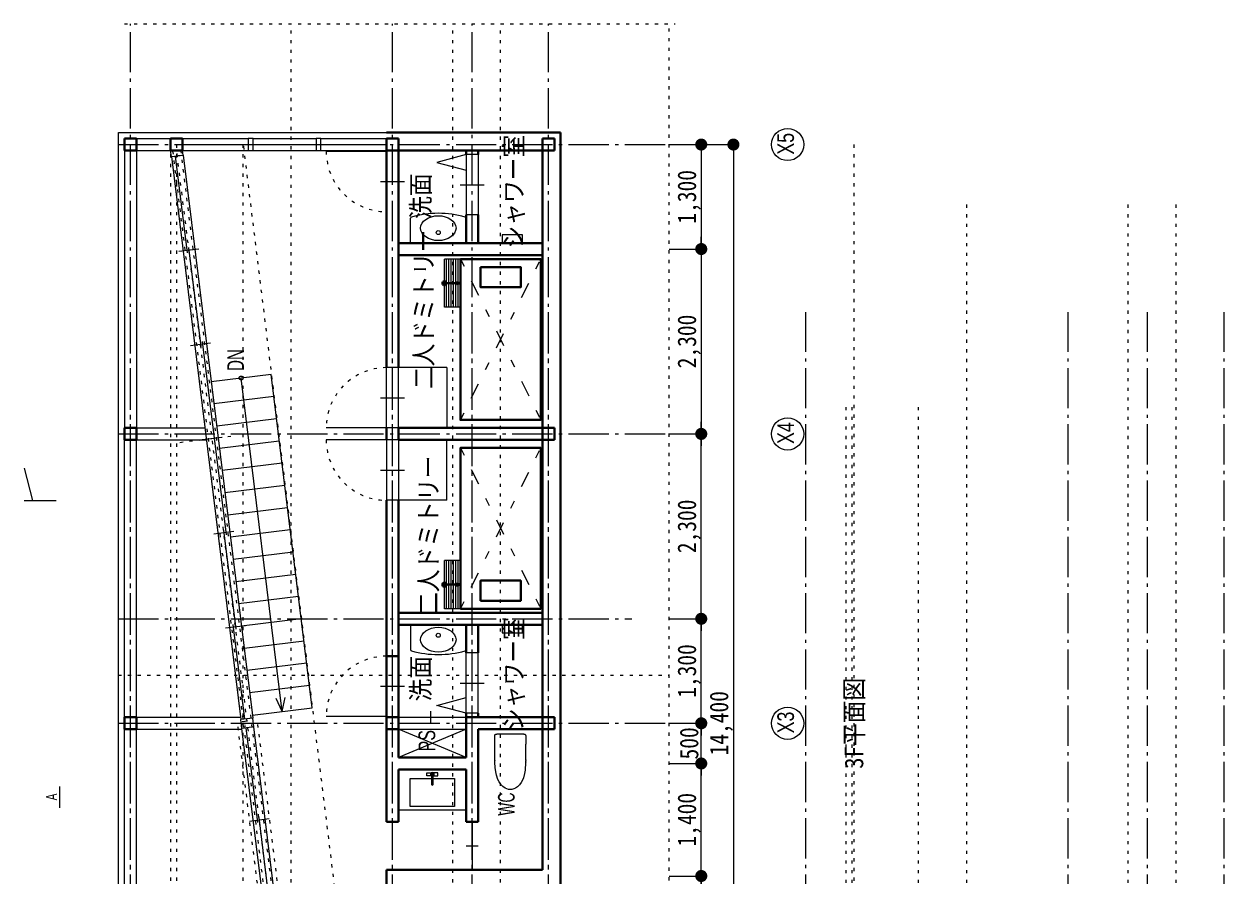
# Model space of a CAD drawing. Header units: millimetres. Extents: x -1049904 to -1048779, y -742436 to -740458.
# Drawn here: x -1049259.1 to -1049109.9, y -740563.7 to -740457.7 of the extents above; entities that cross this region are included whole.
import ezdxf
from ezdxf.enums import TextEntityAlignment as Align

# ---------------------------------------------------------------- set-up
doc = ezdxf.new("R2010")
doc.units = ezdxf.units.MM
for name, pattern in [('CENTER', [12, 5, -0.8, 0.4, -0.8, 5]), ('DOT', [1.6, 0.4, -0.8, 0.4]), ('HIDDEN', [8, 1, -2, 2, -2, 1])]:
    doc.linetypes.add(name, pattern=pattern)
for name, color, linetype, lineweight in [('013', 7, 'Continuous', 0), ('みえがかり線', 3, 'Continuous', 15), ('割付線', 4, 'Continuous', 9), ('固定家具', 3, 'Continuous', 15), ('壁', 7, 'Continuous', 30), ('寸法線', 3, 'Continuous', 0), ('文字', 7, 'Continuous', 0), ('柱', 7, 'Continuous', 30), ('芯', 4, 'CENTER', 0), ('見上げ線', 3, 'HIDDEN', 15), ('開口部', 3, 'Continuous', 15)]:
    doc.layers.add(name, color=color, linetype=linetype, lineweight=lineweight)
doc.layers.add('補助線', color=5, linetype='DOT', lineweight=0, plot=False)
doc.styles.add('DRACAD', font='txt', dxfattribs={"width": 0.85, "bigfont": 'extfont'})
doc.styles.add('ＭＳ ゴシック', font='MS Gothic.ttf', dxfattribs={"width": 0.85})
doc.styles.add('ＭＳ Ｐゴシック', font='MS PGothic.ttf', dxfattribs={"width": 0.85})
doc.dimstyles.new('DIMSTYLE002', dxfattribs={"dimtxt": 300, "dimasz": 1.5, "dimexe": 0.18, "dimexo": 0.0625, "dimgap": 0, "dimtad": 1, "dimdsep": 46, "dimtxsty": 'DRACAD', "dimblk": 'DOT', "dimcen": 0.09, "dimazin": 2, "dimtfac": 1, "dimtdec": 4, "dimtix": 1, "dimtmove": 0, "dimatfit": 3, "dimldrblk": 'DOT', "dimfxl": 1, "dimtolj": 1, "dimtzin": 0, "dimarcsym": 0})

# ---------------------------------------------------------------- blocks, each defined once
blk = doc.blocks.new('_DOT')
at = {"color": 0, "linetype": 'ByBlock', "lineweight": -2}
blk.add_line((-0.5, 0), (-1, 0), dxfattribs=at)
at = {"color": 0, "linetype": 'ByBlock', "lineweight": -2, "const_width": 0.5}
blk.add_lwpolyline([(-0.25, 0, 1), (0.25, 0, 1)], format="xyb", close=True, dxfattribs=at)
blk = doc.blocks.new('*D5')
at = {"layer": '寸法線', "color": 0, "linetype": 'ByBlock'}
for p, q in [((-1049178.9, -740472.71), (-1049170.9, -740472.71)), ((-1049170.9, -740472.71), (-1049170.9, -740616.71)), ((-1049178.9, -740616.71), (-1049170.9, -740616.71))]:
    blk.add_line(p, q, dxfattribs=at)
at = {"layer": '寸法線', "color": 0, "linetype": 'ByBlock', "xscale": 1.5, "yscale": 1.5, "zscale": 1.5}
for p, rotation in [((-1049170.9, -740472.71), 90), ((-1049170.9, -740616.71), 270)]:
    blk.add_blockref('_DOT', p, dxfattribs=dict(at, rotation=rotation))
at = {"layer": '寸法線', "color": 0, "linetype": 'ByBlock', "insert": (-1049172.4, -740544.71), "char_height": 2.3077, "attachment_point": 5, "rotation": 90, "style": 'ＭＳ ゴシック'}
blk.add_mtext('{\\A1;14,400}', dxfattribs=at)
blk = doc.blocks.new('*D9')
at = {"layer": '寸法線', "color": 0, "linetype": 'ByBlock'}
for p, q in [((-1049178.9, -740563.71), (-1049174.9, -740563.71)), ((-1049174.9, -740580.71), (-1049174.9, -740563.71)), ((-1049178.9, -740580.71), (-1049174.9, -740580.71))]:
    blk.add_line(p, q, dxfattribs=at)
at = {"layer": '寸法線', "color": 0, "linetype": 'ByBlock', "xscale": 1.5, "yscale": 1.5, "zscale": 1.5}
for p, rotation in [((-1049174.9, -740563.71), 90), ((-1049174.9, -740580.71), 270)]:
    blk.add_blockref('_DOT', p, dxfattribs=dict(at, rotation=rotation))
at = {"layer": '寸法線', "color": 0, "linetype": 'ByBlock', "insert": (-1049176.4, -740572.21), "char_height": 2.3077, "attachment_point": 5, "rotation": 90, "style": 'ＭＳ ゴシック'}
blk.add_mtext('{\\A1;1,700}', dxfattribs=at)
blk = doc.blocks.new('*D10')
at = {"layer": '寸法線', "color": 0, "linetype": 'ByBlock'}
for p, q in [((-1049178.9, -740549.71), (-1049174.9, -740549.71)), ((-1049174.9, -740563.71), (-1049174.9, -740549.71)), ((-1049178.9, -740563.71), (-1049174.9, -740563.71))]:
    blk.add_line(p, q, dxfattribs=at)
at = {"layer": '寸法線', "color": 0, "linetype": 'ByBlock', "xscale": 1.5, "yscale": 1.5, "zscale": 1.5}
for p, rotation in [((-1049174.9, -740549.71), 90), ((-1049174.9, -740563.71), 270)]:
    blk.add_blockref('_DOT', p, dxfattribs=dict(at, rotation=rotation))
at = {"layer": '寸法線', "color": 0, "linetype": 'ByBlock', "insert": (-1049176.4, -740556.71), "char_height": 2.3077, "attachment_point": 5, "rotation": 90, "style": 'ＭＳ ゴシック'}
blk.add_mtext('{\\A1;1,400}', dxfattribs=at)
blk = doc.blocks.new('*D11')
at = {"layer": '寸法線', "color": 0, "linetype": 'ByBlock'}
for p, q in [((-1049178.9, -740544.71), (-1049174.9, -740544.71)), ((-1049174.9, -740549.71), (-1049174.9, -740544.71)), ((-1049178.9, -740549.71), (-1049174.9, -740549.71))]:
    blk.add_line(p, q, dxfattribs=at)
at = {"layer": '寸法線', "color": 0, "linetype": 'ByBlock', "xscale": 1.5, "yscale": 1.5, "zscale": 1.5}
for p, rotation in [((-1049174.9, -740544.71), 90), ((-1049174.9, -740549.71), 270)]:
    blk.add_blockref('_DOT', p, dxfattribs=dict(at, rotation=rotation))
at = {"layer": '寸法線', "color": 0, "linetype": 'ByBlock', "insert": (-1049176.4, -740547.21), "char_height": 2.308, "attachment_point": 5, "rotation": 90, "style": 'ＭＳ ゴシック'}
blk.add_mtext('{\\A1;500}', dxfattribs=at)
blk = doc.blocks.new('*D12')
at = {"layer": '寸法線', "color": 0, "linetype": 'ByBlock'}
for p, q in [((-1049178.9, -740531.71), (-1049174.9, -740531.71)), ((-1049174.9, -740544.71), (-1049174.9, -740531.71)), ((-1049178.9, -740544.71), (-1049174.9, -740544.71))]:
    blk.add_line(p, q, dxfattribs=at)
at = {"layer": '寸法線', "color": 0, "linetype": 'ByBlock', "xscale": 1.5, "yscale": 1.5, "zscale": 1.5}
for p, rotation in [((-1049174.9, -740531.71), 90), ((-1049174.9, -740544.71), 270)]:
    blk.add_blockref('_DOT', p, dxfattribs=dict(at, rotation=rotation))
at = {"layer": '寸法線', "color": 0, "linetype": 'ByBlock', "insert": (-1049176.4, -740538.21), "char_height": 2.3077, "attachment_point": 5, "rotation": 90, "style": 'ＭＳ ゴシック'}
blk.add_mtext('{\\A1;1,300}', dxfattribs=at)
blk = doc.blocks.new('*D13')
at = {"layer": '寸法線', "color": 0, "linetype": 'ByBlock'}
for p, q in [((-1049178.9, -740508.71), (-1049174.9, -740508.71)), ((-1049174.9, -740531.71), (-1049174.9, -740508.71)), ((-1049178.9, -740531.71), (-1049174.9, -740531.71))]:
    blk.add_line(p, q, dxfattribs=at)
at = {"layer": '寸法線', "color": 0, "linetype": 'ByBlock', "xscale": 1.5, "yscale": 1.5, "zscale": 1.5}
for p, rotation in [((-1049174.9, -740508.71), 90), ((-1049174.9, -740531.71), 270)]:
    blk.add_blockref('_DOT', p, dxfattribs=dict(at, rotation=rotation))
at = {"layer": '寸法線', "color": 0, "linetype": 'ByBlock', "insert": (-1049176.4, -740520.21), "char_height": 2.3077, "attachment_point": 5, "rotation": 90, "style": 'ＭＳ ゴシック'}
blk.add_mtext('{\\A1;2,300}', dxfattribs=at)
blk = doc.blocks.new('*D14')
at = {"layer": '寸法線', "color": 0, "linetype": 'ByBlock'}
for p, q in [((-1049178.9, -740472.71), (-1049174.9, -740472.71)), ((-1049174.9, -740472.71), (-1049174.9, -740485.71)), ((-1049178.9, -740485.71), (-1049174.9, -740485.71))]:
    blk.add_line(p, q, dxfattribs=at)
at = {"layer": '寸法線', "color": 0, "linetype": 'ByBlock', "xscale": 1.5, "yscale": 1.5, "zscale": 1.5}
for p, rotation in [((-1049174.9, -740472.71), 90), ((-1049174.9, -740485.71), 270)]:
    blk.add_blockref('_DOT', p, dxfattribs=dict(at, rotation=rotation))
at = {"layer": '寸法線', "color": 0, "linetype": 'ByBlock', "insert": (-1049176.4, -740479.21), "char_height": 2.3077, "attachment_point": 5, "rotation": 90, "style": 'ＭＳ ゴシック'}
blk.add_mtext('{\\A1;1,300}', dxfattribs=at)
blk = doc.blocks.new('*D15')
at = {"layer": '寸法線', "color": 0, "linetype": 'ByBlock'}
for p, q in [((-1049178.9, -740485.71), (-1049174.9, -740485.71)), ((-1049174.9, -740485.71), (-1049174.9, -740508.71)), ((-1049178.9, -740508.71), (-1049174.9, -740508.71))]:
    blk.add_line(p, q, dxfattribs=at)
at = {"layer": '寸法線', "color": 0, "linetype": 'ByBlock', "xscale": 1.5, "yscale": 1.5, "zscale": 1.5}
for p, rotation in [((-1049174.9, -740485.71), 89.99999999883998), ((-1049174.9, -740508.71), 269.99999999884)]:
    blk.add_blockref('_DOT', p, dxfattribs=dict(at, rotation=rotation))
at = {"layer": '寸法線', "color": 0, "linetype": 'ByBlock', "insert": (-1049176.4, -740497.21), "char_height": 2.3077, "attachment_point": 5, "rotation": 90, "style": 'ＭＳ ゴシック'}
blk.add_mtext('{\\A1;2,300}', dxfattribs=at)

msp = doc.modelspace()

# ---------------------------------------------------------------- linework, layer by layer
at = {"layer": '013'}
for p, q in [((-1049239.403013, -740471.960656), (-1049231.253013, -740471.960656)), ((-1049230.653013, -740471.960656), (-1049222.803013, -740471.960656)), ((-1049222.203013, -740471.960656), (-1049214.053013, -740471.960656)), ((-1049239.403013, -740473.460656), (-1049231.253013, -740473.460656)), ((-1049230.653013, -740473.460656), (-1049222.803013, -740473.460656)), ((-1049222.203013, -740473.460656), (-1049214.053013, -740473.460656)), ((-1049240.810741, -740474.207739), (-1049232.159218, -740544.255583)), ((-1049239.333279, -740474.025259), (-1049230.681756, -740544.073103)), ((-1049223.37286, -740615.395131), (-1049232.024383, -740545.347288)), ((-1049221.895398, -740615.212652), (-1049230.546921, -740545.164808))]:
    msp.add_line(p, q, dxfattribs=at)
at = {"layer": 'みえがかり線'}
for p, q in [((-1049247.403013, -740471.210656), (-1049214.053013, -740471.210656)), ((-1049247.403013, -740618.210656), (-1049247.403013, -740471.210656)), ((-1049245.153013, -740471.960656), (-1049240.903013, -740471.960656)), ((-1049246.653013, -740473.460656), (-1049246.653013, -740507.960656)), ((-1049245.153013, -740473.460656), (-1049240.903013, -740473.460656)), ((-1049245.153013, -740473.460656), (-1049245.153013, -740507.960656)), ((-1049206.853013, -740492.960656), (-1049206.853013, -740486.960656)), ((-1049204.853013, -740486.960656), (-1049206.853013, -740486.960656)), ((-1049206.567299, -740492.960656), (-1049206.567299, -740486.960656)), ((-1049206.281584, -740492.960656), (-1049206.281584, -740486.960656)), ((-1049205.99587, -740492.960656), (-1049205.99587, -740486.960656)), ((-1049205.710156, -740492.960656), (-1049205.710156, -740486.960656)), ((-1049205.424441, -740492.960656), (-1049205.424441, -740486.960656)), ((-1049205.138727, -740492.960656), (-1049205.138727, -740486.960656)), ((-1049204.853013, -740492.960656), (-1049206.853013, -740492.960656)), ((-1049206.553013, -740500.460656), (-1049212.553013, -740500.460656)), ((-1049206.553013, -740500.460656), (-1049206.553013, -740507.960656)), ((-1049228.407299, -740501.302615), (-1049235.850741, -740502.221946)), ((-1049223.28532, -740542.773188), (-1049228.407299, -740501.302615)), ((-1049228.065835, -740504.067308), (-1049235.509277, -740504.986639)), ((-1049245.153013, -740507.960656), (-1049236.64196, -740507.960656)), ((-1049227.724371, -740506.832001), (-1049235.167814, -740507.751331)), ((-1049246.653013, -740543.960656), (-1049246.653013, -740509.460656)), ((-1049245.153013, -740543.960656), (-1049245.153013, -740509.460656)), ((-1049245.153013, -740509.460656), (-1049236.456697, -740509.460656)), ((-1049227.382908, -740509.596694), (-1049234.82635, -740510.516024)), ((-1049206.553013, -740516.960656), (-1049206.553013, -740509.460656)), ((-1049227.041444, -740512.361387), (-1049234.484886, -740513.280717)), ((-1049226.69998, -740515.12608), (-1049234.143422, -740516.04541)), ((-1049206.553013, -740516.960656), (-1049212.553013, -740516.960656)), ((-1049226.358516, -740517.890773), (-1049233.801958, -740518.810103)), ((-1049226.017052, -740520.655466), (-1049233.460494, -740521.574796)), ((-1049225.675588, -740523.420159), (-1049233.119031, -740524.339489)), ((-1049206.853013, -740530.460656), (-1049206.853013, -740524.460656)), ((-1049204.853013, -740524.460656), (-1049206.853013, -740524.460656)), ((-1049206.567299, -740530.460656), (-1049206.567299, -740524.460656)), ((-1049206.281584, -740530.460656), (-1049206.281584, -740524.460656)), ((-1049205.99587, -740530.460656), (-1049205.99587, -740524.460656)), ((-1049205.710156, -740530.460656), (-1049205.710156, -740524.460656)), ((-1049205.424441, -740530.460656), (-1049205.424441, -740524.460656)), ((-1049205.138727, -740530.460656), (-1049205.138727, -740524.460656)), ((-1049225.334125, -740526.184852), (-1049232.777567, -740527.104182)), ((-1049224.992661, -740528.949544), (-1049232.436103, -740529.868875)), ((-1049204.853013, -740530.460656), (-1049206.853013, -740530.460656)), ((-1049224.651197, -740531.714237), (-1049232.094639, -740532.633568)), ((-1049224.309733, -740534.47893), (-1049231.753175, -740535.398261)), ((-1049223.968269, -740537.243623), (-1049231.411711, -740538.162954)), ((-1049223.626805, -740540.008316), (-1049231.070248, -740540.927647)), ((-1049230.698738, -740543.679806), (-1049223.28532, -740542.773188)), ((-1049245.153013, -740543.960656), (-1049232.195644, -740543.960656)), ((-1049246.653013, -740579.960656), (-1049246.653013, -740545.460656)), ((-1049245.153013, -740579.960656), (-1049245.153013, -740545.460656)), ((-1049245.153013, -740545.460656), (-1049232.010381, -740545.460656))]:
    msp.add_line(p, q, dxfattribs=at)
at = {"layer": 'みえがかり線', "color": 7, "linetype": 'Continuous'}
msp.add_line((-1049212.553013, -740545.460656), (-1049204.153013, -740545.460656), dxfattribs=at)
at = {"layer": '割付線'}
for q in [(-1049232.12902, -740501.76228), (-1049227.788835, -740541.64268), (-1049226.635638, -740541.50025)]:
    msp.add_line((-1049227.007591, -740543.2284), q, dxfattribs=at)
at = {"layer": '割付線', "color": 250, "linetype": 'Continuous'}
for p, q in [((-1049259.13618, -740512.983123), (-1049258.064384, -740516.983123)), ((-1049259.13618, -740516.983123), (-1049255.13618, -740516.983123)), ((-1049208.553013, -740544.710656), (-1049208.553013, -740543.210656)), ((-1049212.553013, -740543.960656), (-1049204.153013, -740543.960656)), ((-1049254.725124, -740552.558967), (-1049254.725124, -740555.225634)), ((-1049203.403013, -740556.960656), (-1049203.403013, -740562.960656)), ((-1049204.153013, -740559.960656), (-1049202.653013, -740559.960656))]:
    msp.add_line(p, q, dxfattribs=at)
for centre in [(-1049164.153013, -740472.710656), (-1049164.153013, -740508.710656), (-1049164.153013, -740544.710656)]:
    msp.add_circle(centre, 2, dxfattribs=at)
at = {"layer": '固定家具', "color": 250, "linetype": 'Continuous'}
for p, q in [((-1049204.153013, -740545.460656), (-1049212.553013, -740548.960656)), ((-1049204.153013, -740548.960656), (-1049212.553013, -740545.460656))]:
    msp.add_line(p, q, dxfattribs=at)
at = {"layer": '固定家具'}
for p, q in [((-1049200.588513, -740547.275103), (-1049200.588439, -740546.853102)), ((-1049200.588438, -740546.853102), (-1049200.58836, -740546.852232)), ((-1049200.58836, -740546.852232), (-1049200.588132, -740546.851388)), ((-1049200.588132, -740546.851388), (-1049200.587761, -740546.850597)), ((-1049200.587761, -740546.850597), (-1049200.587259, -740546.849883)), ((-1049200.587259, -740546.849883), (-1049200.58664, -740546.849266)), ((-1049200.58664, -740546.849266), (-1049200.585923, -740546.848767)), ((-1049200.586065, -740546.314468), (-1049200.579059, -740546.231907)), ((-1049200.586065, -740546.843464), (-1049200.586065, -740546.314468)), ((-1049200.586003, -740546.844251), (-1049200.586065, -740546.843464)), ((-1049200.585791, -740546.845096), (-1049200.586003, -740546.844251)), ((-1049200.585923, -740546.848767), (-1049200.585131, -740546.848399)), ((-1049200.585436, -740546.845892), (-1049200.585791, -740546.845096)), ((-1049200.584949, -740546.846614), (-1049200.585436, -740546.845892)), ((-1049200.585131, -740546.848399), (-1049200.584286, -740546.848175)), ((-1049200.584343, -740546.847241), (-1049200.584949, -740546.846614)), ((-1049200.583638, -740546.847752), (-1049200.584343, -740546.847241)), ((-1049200.584286, -740546.848175), (-1049200.583416, -740546.848101)), ((-1049200.582854, -740546.848134), (-1049200.583638, -740546.847752)), ((-1049200.583416, -740546.848101), (-1049200.582854, -740546.848134)), ((-1049200.579059, -740546.231907), (-1049200.570909, -740546.197213)), ((-1049200.570909, -740546.197213), (-1049200.556858, -740546.164463)), ((-1049200.556858, -740546.164463), (-1049200.550579, -740546.153578)), ((-1049200.550579, -740546.153578), (-1049200.52959, -740546.125506)), ((-1049200.52959, -740546.125506), (-1049200.504046, -740546.101505)), ((-1049200.504046, -740546.101505), (-1049200.474722, -740546.082306)), ((-1049200.474722, -740546.082306), (-1049200.44251, -740546.06849)), ((-1049200.44251, -740546.06849), (-1049200.422008, -740546.062926)), ((-1049200.422006, -740546.062926), (-1049200.368059, -740546.056431)), ((-1049200.368059, -740546.056431), (-1049200.342831, -740546.056632)), ((-1049198.653013, -740546.056632), (-1049200.342829, -740546.056632)), ((-1049198.653013, -740545.556604), (-1049198.653013, -740545.556632)), ((-1049196.963196, -740546.056604), (-1049198.653013, -740546.056604)), ((-1049196.963195, -740546.056604), (-1049196.898142, -740546.060546)), ((-1049196.898142, -740546.060546), (-1049196.88402, -740546.062926)), ((-1049196.884017, -740546.062926), (-1049196.850528, -740546.073265)), ((-1049196.850528, -740546.073265), (-1049196.819342, -740546.089264)), ((-1049196.819342, -740546.089264), (-1049196.791408, -740546.110435)), ((-1049196.791408, -740546.110435), (-1049196.767575, -740546.136135)), ((-1049196.767575, -740546.136135), (-1049196.755446, -740546.153578)), ((-1049196.755446, -740546.153578), (-1049196.739411, -740546.185403)), ((-1049196.739411, -740546.185403), (-1049196.729145, -740546.219531)), ((-1049196.729145, -740546.219531), (-1049196.726967, -740546.231907)), ((-1049196.726988, -740546.231907), (-1049196.723413, -740546.296538)), ((-1049196.723371, -740546.296538), (-1049196.723371, -740546.731098)), ((-1049196.723371, -740546.731098), (-1049196.72312, -740547.291099)), ((-1049200.588514, -740547.405103), (-1049200.588442, -740547.404249)), ((-1049200.588514, -740547.840103), (-1049200.588514, -740547.405103)), ((-1049200.582906, -740548.077099), (-1049200.588514, -740547.840103)), ((-1049200.588492, -740547.275557), (-1049200.588512, -740547.275103)), ((-1049200.588338, -740547.276414), (-1049200.588492, -740547.275557)), ((-1049200.588442, -740547.404249), (-1049200.588222, -740547.403419)), ((-1049200.588037, -740547.277232), (-1049200.588338, -740547.276414)), ((-1049200.588222, -740547.403419), (-1049200.587862, -740547.402641)), ((-1049200.587598, -740547.277986), (-1049200.588037, -740547.277232)), ((-1049200.587862, -740547.402641), (-1049200.587373, -740547.401937)), ((-1049200.587036, -740547.278651), (-1049200.587598, -740547.277986)), ((-1049200.587373, -740547.401937), (-1049200.586768, -740547.401328)), ((-1049200.586366, -740547.279209), (-1049200.587036, -740547.278651)), ((-1049200.586768, -740547.401328), (-1049200.586351, -740547.401013)), ((-1049200.586339, -740547.394601), (-1049200.586383, -740547.401011)), ((-1049200.586305, -740547.394601), (-1049200.586257, -740547.279283)), ((-1049200.586278, -740547.281082), (-1049200.58626, -740547.285099)), ((-1049200.580699, -740548.617557), (-1049200.582906, -740548.077099)), ((-1049196.72312, -740548.004099), (-1049196.72312, -740547.291099)), ((-1049196.72312, -740548.497347), (-1049196.72312, -740548.004099)), ((-1049200.580699, -740548.617557), (-1049200.580388, -740548.643107)), ((-1049200.580254, -740548.920412), (-1049200.580319, -740548.643107)), ((-1049200.580137, -740549.01985), (-1049200.580254, -740548.920412)), ((-1049200.579276, -740549.118929), (-1049200.580137, -740549.01985)), ((-1049200.577726, -740549.213008), (-1049200.579276, -740549.118929)), ((-1049200.576299, -740549.27675), (-1049200.577726, -740549.213008)), ((-1049200.574852, -740549.354311), (-1049200.57677, -740549.354311)), ((-1049200.5728, -740549.470077), (-1049200.57677, -740549.354311)), ((-1049200.575367, -740549.312649), (-1049200.576299, -740549.27675)), ((-1049200.575367, -740549.312649), (-1049200.574889, -740549.330253)), ((-1049200.574889, -740549.330253), (-1049200.574658, -740549.342804)), ((-1049200.574664, -740549.352057), (-1049200.574854, -740549.354311)), ((-1049200.574697, -740549.342804), (-1049200.574701, -740549.352057)), ((-1049200.571372, -740549.506183), (-1049200.5728, -740549.470077)), ((-1049200.571406, -740549.510253), (-1049200.571366, -740549.506183)), ((-1049200.570297, -740549.519931), (-1049200.571406, -740549.510253)), ((-1049200.567526, -740549.529269), (-1049200.570297, -740549.519931)), ((-1049200.566302, -740549.563657), (-1049200.567531, -740549.529269)), ((-1049200.519225, -740550.253575), (-1049200.565158, -740549.563658)), ((-1049196.741585, -740549.582052), (-1049196.75833, -740549.903916)), ((-1049196.738619, -740549.529293), (-1049196.740543, -740549.582054)), ((-1049196.737658, -740549.527483), (-1049196.738498, -740549.529293)), ((-1049196.735983, -740549.522342), (-1049196.737658, -740549.527483)), ((-1049196.735225, -740549.516988), (-1049196.735983, -740549.522342)), ((-1049196.735335, -740549.492732), (-1049196.735245, -740549.516988)), ((-1049196.735313, -740549.492732), (-1049196.733569, -740549.429415)), ((-1049196.733569, -740549.429415), (-1049196.730808, -740549.332812)), ((-1049196.729153, -740549.27022), (-1049196.730808, -740549.332812)), ((-1049196.729115, -740549.27022), (-1049196.728481, -740549.254193)), ((-1049196.728481, -740549.254193), (-1049196.72312, -740548.497347)), ((-1049209.043013, -740551.250656), (-1049209.043013, -740550.870656)), ((-1049209.043013, -740550.870656), (-1049208.499642, -740550.870656)), ((-1049208.499642, -740551.250656), (-1049209.043013, -740551.250656)), ((-1049208.453013, -740551.060656), (-1049208.453013, -740552.305656)), ((-1049208.253013, -740552.305656), (-1049208.253013, -740551.060656)), ((-1049207.663013, -740550.870656), (-1049208.206384, -740550.870656)), ((-1049208.206384, -740551.250656), (-1049207.663013, -740551.250656)), ((-1049207.663013, -740551.250656), (-1049207.663013, -740550.870656)), ((-1049200.423943, -740550.957902), (-1049200.51953, -740550.253573)), ((-1049200.380914, -740551.172371), (-1049200.424453, -740550.9579)), ((-1049200.204844, -740551.700474), (-1049200.380914, -740551.172371)), ((-1049196.881573, -740550.957899), (-1049197.021065, -740551.496822)), ((-1049196.817675, -740550.535462), (-1049196.881893, -740550.957899)), ((-1049196.782622, -740550.210712), (-1049196.818075, -740550.535464)), ((-1049196.7583, -740549.903915), (-1049196.782708, -740550.210714)), ((-1049211.103013, -740555.060656), (-1049211.103013, -740551.560656)), ((-1049211.103013, -740551.560656), (-1049205.603013, -740551.560656)), ((-1049205.603013, -740551.560656), (-1049205.603013, -740555.060656)), ((-1049200.051361, -740552.00437), (-1049200.204903, -740551.700474)), ((-1049199.793343, -740552.364134), (-1049200.051361, -740552.00437)), ((-1049199.569652, -740552.587732), (-1049199.793386, -740552.364133)), ((-1049199.291025, -740552.785405), (-1049199.569652, -740552.587732)), ((-1049199.099636, -740552.871271), (-1049199.291062, -740552.785405)), ((-1049198.879609, -740552.928356), (-1049199.099636, -740552.871271)), ((-1049198.22299, -740552.877038), (-1049198.443765, -740552.931153)), ((-1049198.014964, -740552.785405), (-1049198.22299, -740552.877038)), ((-1049197.755841, -740552.604058), (-1049198.015, -740552.785405)), ((-1049197.512639, -740552.364133), (-1049197.755841, -740552.604058)), ((-1049197.308708, -740552.091518), (-1049197.512683, -740552.364133)), ((-1049197.101123, -740551.700473), (-1049197.308708, -740552.091518)), ((-1049197.021065, -740551.496822), (-1049197.101182, -740551.700473)), ((-1049198.653014, -740552.946362), (-1049198.879609, -740552.928356)), ((-1049198.443765, -740552.931153), (-1049198.653011, -740552.946362)), ((-1049212.553013, -740555.460656), (-1049204.153013, -740555.460656)), ((-1049205.603013, -740555.060656), (-1049211.103013, -740555.060656))]:
    msp.add_line(p, q, dxfattribs=at)
for points in [[(-1049199.653013, -740484.960656), (-1049197.153013, -740484.960656), (-1049197.153013, -740483.960656), (-1049199.653013, -740483.960656)], [(-1049199.653013, -740532.460656), (-1049199.653013, -740533.460656), (-1049197.153013, -740533.460656), (-1049197.153013, -740532.460656)]]:
    msp.add_lwpolyline(points, close=True, dxfattribs=at)
for centre, radius, start, end in [((-1049208.353013, -740551.060656), 0.24, 294.62431835, 245.37568165), ((-1049208.353013, -740551.060656), 0.1, 90, 180), ((-1049208.353013, -740551.060656), 0.1, 0, 90), ((-1049208.353013, -740552.305656), 0.1, 180, 270), ((-1049208.353013, -740552.305656), 0.1, 270, 0)]:
    msp.add_arc(centre, radius, start, end, dxfattribs=at)
at = {"layer": '壁'}
for p, q in [((-1049214.053013, -740471.210656), (-1049192.403013, -740471.210656)), ((-1049192.403013, -740618.210656), (-1049192.403013, -740471.210656)), ((-1049214.053013, -740500.460656), (-1049214.053013, -740473.460656)), ((-1049212.553013, -740473.460656), (-1049194.653013, -740473.460656)), ((-1049212.553013, -740500.460656), (-1049212.553013, -740473.460656)), ((-1049212.553013, -740473.460656), (-1049194.653013, -740473.460656)), ((-1049204.153013, -740473.460656), (-1049204.153013, -740473.960656)), ((-1049202.653013, -740473.460656), (-1049202.653013, -740473.960656)), ((-1049194.653013, -740543.960656), (-1049194.653013, -740473.460656)), ((-1049204.153013, -740481.460656), (-1049204.153013, -740484.960656)), ((-1049202.653013, -740481.460656), (-1049202.653013, -740484.960656)), ((-1049194.653013, -740484.960656), (-1049212.553013, -740484.960656)), ((-1049194.653013, -740486.460656), (-1049212.553013, -740486.460656)), ((-1049206.853013, -740489.960656), (-1049204.853013, -740489.960656)), ((-1049204.853013, -740489.960656), (-1049205.335976, -740489.831246)), ((-1049204.853013, -740489.960656), (-1049205.335976, -740490.090065)), ((-1049214.053013, -740509.460656), (-1049214.053013, -740507.960656)), ((-1049212.553013, -740509.460656), (-1049212.553013, -740507.960656)), ((-1049194.653013, -740507.960656), (-1049212.553013, -740507.960656)), ((-1049194.653013, -740509.460656), (-1049212.553013, -740509.460656)), ((-1049214.053013, -740543.960656), (-1049214.053013, -740516.960656)), ((-1049212.553013, -740543.960656), (-1049212.553013, -740516.960656)), ((-1049206.853013, -740527.460656), (-1049204.853013, -740527.460656)), ((-1049204.853013, -740527.460656), (-1049205.335976, -740527.331246)), ((-1049204.853013, -740527.460656), (-1049205.335976, -740527.590065)), ((-1049194.653013, -740530.960656), (-1049212.553013, -740530.960656)), ((-1049194.653013, -740532.460656), (-1049212.553013, -740532.460656)), ((-1049204.153013, -740535.960656), (-1049204.153013, -740532.460656)), ((-1049202.653013, -740535.960656), (-1049202.653013, -740532.460656)), ((-1049214.053013, -740536.360656), (-1049212.553013, -740536.360656)), ((-1049204.153013, -740543.960656), (-1049204.153013, -740543.460656)), ((-1049202.653013, -740543.960656), (-1049202.653013, -740543.460656)), ((-1049214.053013, -740556.960656), (-1049214.053013, -740543.960656)), ((-1049212.553013, -740548.960656), (-1049212.553013, -740543.960656)), ((-1049204.153013, -740543.960656), (-1049204.153013, -740548.960656)), ((-1049204.153013, -740543.960656), (-1049202.653013, -740543.960656)), ((-1049202.653013, -740543.960656), (-1049194.653013, -740543.960656)), ((-1049202.653013, -740545.460656), (-1049194.653013, -740545.460656)), ((-1049202.653013, -740556.960656), (-1049202.653013, -740545.460656)), ((-1049194.653013, -740562.960656), (-1049194.653013, -740545.460656)), ((-1049212.553013, -740548.960656), (-1049204.153013, -740548.960656)), ((-1049212.553013, -740550.460656), (-1049204.153013, -740550.460656)), ((-1049212.553013, -740556.960656), (-1049212.553013, -740550.460656)), ((-1049204.153013, -740556.960656), (-1049204.153013, -740550.460656)), ((-1049214.053013, -740556.960656), (-1049212.553013, -740556.960656)), ((-1049204.153013, -740556.960656), (-1049202.653013, -740556.960656)), ((-1049214.053013, -740562.960656), (-1049194.653013, -740562.960656)), ((-1049214.053013, -740562.960656), (-1049214.053013, -740570.960656))]:
    msp.add_line(p, q, dxfattribs=at)
for points in [[(-1049204.853013, -740486.960656), (-1049204.853013, -740506.960656), (-1049194.853013, -740506.960656), (-1049194.853013, -740486.960656)], [(-1049202.353013, -740487.960656), (-1049202.353013, -740490.460656), (-1049197.353013, -740490.460656), (-1049197.353013, -740487.960656)], [(-1049204.853013, -740530.460656), (-1049194.853013, -740530.460656), (-1049194.853013, -740510.460656), (-1049204.853013, -740510.460656)], [(-1049202.353013, -740529.460656), (-1049197.353013, -740529.460656), (-1049197.353013, -740526.960656), (-1049202.353013, -740526.960656)]]:
    msp.add_lwpolyline(points, close=True, dxfattribs=at)
for centre in [(-1049206.853013, -740489.960656), (-1049206.853013, -740527.460656)]:
    msp.add_circle(centre, 0.25, dxfattribs=at)
at = {"layer": '寸法線'}
msp.add_circle((-1049232.12902, -740501.76228), 0.25, dxfattribs=at)
at = {"layer": '柱'}
for p, q in [((-1049246.653013, -740471.960656), (-1049245.153013, -740471.960656)), ((-1049246.653013, -740471.960656), (-1049246.653013, -740473.460656)), ((-1049245.153013, -740471.960656), (-1049245.153013, -740473.460656)), ((-1049240.903013, -740471.960656), (-1049239.403013, -740471.960656)), ((-1049240.903013, -740471.960656), (-1049240.903013, -740473.460656)), ((-1049239.403013, -740471.960656), (-1049239.403013, -740473.460656)), ((-1049214.053013, -740471.960656), (-1049212.553013, -740471.960656)), ((-1049214.053013, -740471.960656), (-1049214.053013, -740473.460656)), ((-1049212.553013, -740471.960656), (-1049212.553013, -740473.460656)), ((-1049194.653013, -740471.960656), (-1049193.153013, -740471.960656)), ((-1049194.653013, -740471.960656), (-1049194.653013, -740473.460656)), ((-1049193.153013, -740471.960656), (-1049194.653013, -740471.960656)), ((-1049194.653013, -740473.460656), (-1049194.653013, -740471.960656)), ((-1049193.153013, -740471.960656), (-1049193.153013, -740473.460656)), ((-1049193.153013, -740473.460656), (-1049193.153013, -740471.960656)), ((-1049246.653013, -740473.460656), (-1049245.153013, -740473.460656)), ((-1049240.903013, -740473.460656), (-1049239.403013, -740473.460656)), ((-1049214.053013, -740473.460656), (-1049212.553013, -740473.460656)), ((-1049194.653013, -740473.460656), (-1049193.153013, -740473.460656)), ((-1049193.153013, -740473.460656), (-1049194.653013, -740473.460656)), ((-1049246.653013, -740507.960656), (-1049245.153013, -740507.960656)), ((-1049246.653013, -740507.960656), (-1049246.653013, -740509.460656)), ((-1049245.153013, -740507.960656), (-1049245.153013, -740509.460656)), ((-1049194.653013, -740507.960656), (-1049193.153013, -740507.960656)), ((-1049194.653013, -740507.960656), (-1049194.653013, -740509.460656)), ((-1049193.153013, -740507.960656), (-1049193.153013, -740509.460656)), ((-1049246.653013, -740509.460656), (-1049245.153013, -740509.460656)), ((-1049194.653013, -740509.460656), (-1049193.153013, -740509.460656)), ((-1049214.053013, -740536.360656), (-1049212.553013, -740536.360656)), ((-1049246.653013, -740543.960656), (-1049245.153013, -740543.960656)), ((-1049246.653013, -740543.960656), (-1049246.653013, -740545.460656)), ((-1049245.153013, -740543.960656), (-1049245.153013, -740545.460656)), ((-1049214.053013, -740545.460656), (-1049214.053013, -740543.960656)), ((-1049214.053013, -740543.960656), (-1049212.553013, -740543.960656)), ((-1049212.553013, -740545.460656), (-1049212.553013, -740543.960656)), ((-1049194.653013, -740543.960656), (-1049193.153013, -740543.960656)), ((-1049194.653013, -740543.960656), (-1049194.653013, -740545.460656)), ((-1049194.653013, -740545.460656), (-1049194.653013, -740543.960656)), ((-1049194.653013, -740543.960656), (-1049193.153013, -740543.960656)), ((-1049193.153013, -740543.960656), (-1049193.153013, -740545.460656)), ((-1049193.153013, -740545.460656), (-1049193.153013, -740543.960656)), ((-1049246.653013, -740545.460656), (-1049245.153013, -740545.460656)), ((-1049214.053013, -740545.460656), (-1049212.553013, -740545.460656)), ((-1049194.653013, -740545.460656), (-1049193.153013, -740545.460656)), ((-1049194.653013, -740545.460656), (-1049193.153013, -740545.460656))]:
    msp.add_line(p, q, dxfattribs=at)
at = {"layer": '芯'}
for p, q in [((-1049245.903013, -740631.710656), (-1049245.903013, -740457.710656)), ((-1049213.303013, -740631.710656), (-1049213.303013, -740457.710656)), ((-1049203.403013, -740631.710656), (-1049203.403013, -740457.710656)), ((-1049193.903013, -740631.710656), (-1049193.903013, -740457.710656)), ((-1049247.403013, -740472.710656), (-1049178.903013, -740472.710656)), ((-1049245.903013, -740841.516715), (-1049245.903013, -740493.581291)), ((-1049213.303013, -740841.516715), (-1049213.303013, -740493.581291)), ((-1049203.403013, -740841.516715), (-1049203.403013, -740493.581291)), ((-1049193.903013, -740841.516715), (-1049193.903013, -740493.581291)), ((-1049161.880815, -740841.516715), (-1049161.880815, -740493.581291)), ((-1049129.280815, -740841.516715), (-1049129.280815, -740493.581291)), ((-1049119.380815, -740841.516715), (-1049119.380815, -740493.581291)), ((-1049109.880815, -740841.516715), (-1049109.880815, -740493.581291)), ((-1049247.403013, -740508.710656), (-1049178.903013, -740508.710656)), ((-1049247.403013, -740531.710656), (-1049183.515444, -740531.710656)), ((-1049247.403013, -740544.710656), (-1049178.903013, -740544.710656))]:
    msp.add_line(p, q, dxfattribs=at)
at = {"layer": '補助線'}
for p, q in [((-1049246.653013, -740457.710656), (-1049178.153013, -740457.710656)), ((-1049225.903013, -740631.710656), (-1049225.903013, -740457.710656)), ((-1049205.803013, -740631.710656), (-1049205.803013, -740457.710656)), ((-1049199.853013, -740631.710656), (-1049199.853013, -740457.710656)), ((-1049178.903013, -740637.460656), (-1049178.903013, -740457.710656)), ((-1049239.656783, -740473.460656), (-1049240.912129, -740473.615702)), ((-1049240.903013, -740472.710656), (-1049240.903013, -740631.710656)), ((-1049240.649242, -740473.521944), (-1049223.049242, -740616.021944)), ((-1049240.153013, -740472.710656), (-1049240.153013, -740631.710656)), ((-1049222.553013, -740615.960656), (-1049240.153013, -740473.460656)), ((-1049239.656783, -740473.399367), (-1049222.056783, -740615.899367)), ((-1049231.903013, -740472.710656), (-1049231.903013, -740631.710656)), ((-1049214.358916, -740615.046643), (-1049231.855564, -740472.546643)), ((-1049155.903013, -740472.710656), (-1049155.903013, -740616.710656)), ((-1049239.583237, -740474.056131), (-1049240.838583, -740474.211177)), ((-1049141.880815, -740883.766715), (-1049141.880815, -740480.15063)), ((-1049121.780815, -740883.766715), (-1049121.780815, -740480.15063)), ((-1049115.830815, -740883.766715), (-1049115.830815, -740480.15063)), ((-1049156.880815, -740883.766715), (-1049156.880815, -740504.576289)), ((-1049156.130815, -740883.766715), (-1049156.130815, -740504.576289)), ((-1049147.880815, -740883.766715), (-1049147.880815, -740504.576289)), ((-1049239.749359, -740509.76079), (-1049233.136305, -740508.94402)), ((-1049236.227151, -740509.325812), (-1049235.23842, -740509.203695)), ((-1049247.403013, -740538.710656), (-1049178.903013, -740538.710656)), ((-1049232.551257, -740545.160461), (-1049223.869089, -740615.45642)), ((-1049232.021244, -740544.490441), (-1049230.897341, -740544.351629)), ((-1049231.984471, -740544.788179), (-1049230.860568, -740544.649367)), ((-1049231.947697, -740545.085917), (-1049230.823795, -740544.947105)), ((-1049231.886072, -740544.473746), (-1049230.897341, -740544.351629)), ((-1049230.081336, -740544.855405), (-1049221.399168, -740615.151363))]:
    msp.add_line(p, q, dxfattribs=at)
at = {"layer": '見上げ線', "color": 1, "linetype": 'Continuous', "lineweight": 0}
for p, q in [((-1049211.053013, -740484.960656), (-1049211.053013, -740481.874854)), ((-1049204.153013, -740484.960656), (-1049204.153013, -740481.874854)), ((-1049204.153013, -740484.960656), (-1049211.053013, -740484.960656)), ((-1049204.153013, -740532.460656), (-1049211.053013, -740532.460656)), ((-1049211.053013, -740532.460656), (-1049211.053013, -740535.546458)), ((-1049204.153013, -740532.460656), (-1049204.153013, -740535.546458))]:
    msp.add_line(p, q, dxfattribs=at)
at = {"layer": '見上げ線'}
for p, q in [((-1049204.853013, -740486.960656), (-1049194.853013, -740506.960656)), ((-1049204.853013, -740506.960656), (-1049194.853013, -740486.960656)), ((-1049204.853013, -740530.460656), (-1049194.853013, -740510.460656)), ((-1049204.853013, -740510.460656), (-1049194.853013, -740530.460656))]:
    msp.add_line(p, q, dxfattribs=at)
at = {"layer": '見上げ線', "color": 1, "linetype": 'Continuous', "lineweight": 0}
for centre in [(-1049207.603013, -740483.660656), (-1049207.603013, -740533.760656)]:
    msp.add_circle(centre, 0.25, dxfattribs=at)
for centre, radius, start, end in [((-1049210.900631, -740481.874876), 0.152382, 105.94747673, 179.9915013), ((-1049207.603013, -740493.416775), 12.156119, 74.05488363, 105.94511675), ((-1049204.305395, -740481.874876), 0.152382, 0.0084987, 74.05252327), ((-1049210.900631, -740535.546435), 0.152382, 180.0084987, 254.05252327), ((-1049207.603013, -740524.004536), 12.156119, 254.05488325, 285.94511637), ((-1049204.305395, -740535.546435), 0.152382, 285.94747673, 359.9915013)]:
    msp.add_arc(centre, radius, start, end, dxfattribs=at)
for centre in [(-1049207.603013, -740483.110656), (-1049207.603013, -740483.110656), (-1049207.603013, -740534.310656), (-1049207.603013, -740534.310656)]:
    msp.add_ellipse(centre, major_axis=(2.2, 0), ratio=0.7045454545, dxfattribs=at)
at = {"layer": '開口部'}
for p, q in [((-1049240.810741, -740474.207739), (-1049240.903013, -740473.460656)), ((-1049239.403013, -740472.710656), (-1049231.253013, -740472.710656)), ((-1049239.333279, -740474.025259), (-1049239.403013, -740473.460656)), ((-1049230.653013, -740472.710656), (-1049222.803013, -740472.710656)), ((-1049222.203013, -740472.710656), (-1049214.053013, -740472.710656)), ((-1049214.053013, -740473.560656), (-1049221.553013, -740473.560656)), ((-1049214.053013, -740473.560656), (-1049214.053013, -740481.060656)), ((-1049212.553013, -740473.560656), (-1049212.553013, -740481.060656)), ((-1049240.810741, -740474.207739), (-1049239.333279, -740474.025259)), ((-1049240.320902, -740474.147239), (-1049238.837103, -740486.160955)), ((-1049204.153013, -740473.960656), (-1049207.775235, -740474.931227)), ((-1049207.775235, -740474.931227), (-1049204.153013, -740475.901799)), ((-1049202.653013, -740473.960656), (-1049204.153013, -740473.960656)), ((-1049204.153013, -740473.960656), (-1049204.153013, -740481.460656)), ((-1049202.653013, -740473.960656), (-1049202.653013, -740481.460656)), ((-1049214.803013, -740477.310656), (-1049211.803013, -740477.310656)), ((-1049204.903013, -740477.710656), (-1049201.903013, -740477.710656)), ((-1049202.653013, -740481.460656), (-1049204.153013, -740481.460656)), ((-1049239.862586, -740485.985332), (-1049237.392664, -740485.680275)), ((-1049238.664498, -740485.535078), (-1049237.141862, -740497.846276)), ((-1049238.413596, -740497.701067), (-1049235.943675, -740497.39601)), ((-1049236.969357, -740497.220411), (-1049235.483539, -740509.233923)), ((-1049212.553013, -740500.460656), (-1049214.053013, -740500.460656)), ((-1049214.053013, -740507.960656), (-1049214.053013, -740500.460656)), ((-1049212.553013, -740507.960656), (-1049212.553013, -740500.460656)), ((-1049214.803013, -740504.210656), (-1049211.803013, -740504.210656)), ((-1049214.053013, -740507.960656), (-1049221.553013, -740507.960656)), ((-1049212.553013, -740507.960656), (-1049214.053013, -740507.960656)), ((-1049236.966564, -740509.41709), (-1049234.496643, -740509.112033)), ((-1049235.483589, -740509.23393), (-1049233.999784, -740521.247691)), ((-1049214.053013, -740509.460656), (-1049221.553013, -740509.460656)), ((-1049212.553013, -740509.460656), (-1049214.053013, -740509.460656)), ((-1049214.053013, -740509.460656), (-1049214.053013, -740516.960656)), ((-1049212.553013, -740509.460656), (-1049212.553013, -740516.960656)), ((-1049214.803013, -740513.210656), (-1049211.803013, -740513.210656)), ((-1049212.553013, -740516.960656), (-1049214.053013, -740516.960656)), ((-1049235.519532, -740521.133114), (-1049233.049611, -740520.828057)), ((-1049234.323409, -740520.683103), (-1049232.800773, -740532.994301)), ((-1049234.07447, -740532.849334), (-1049231.604549, -740532.544277)), ((-1049231.668984, -740544.195085), (-1049233.124518, -740532.429725)), ((-1049214.053013, -740543.860656), (-1049214.053013, -740536.360656)), ((-1049212.553013, -740543.860656), (-1049212.553013, -740536.360656)), ((-1049202.653013, -740535.960656), (-1049204.153013, -740535.960656)), ((-1049204.153013, -740543.460656), (-1049204.153013, -740535.960656)), ((-1049202.653013, -740543.460656), (-1049202.653013, -740535.960656)), ((-1049214.803013, -740540.110656), (-1049211.803013, -740540.110656)), ((-1049204.903013, -740539.710656), (-1049201.903013, -740539.710656)), ((-1049207.775235, -740542.490084), (-1049204.153013, -740541.519513)), ((-1049214.053013, -740543.860656), (-1049221.553013, -740543.860656)), ((-1049204.153013, -740543.460656), (-1049207.775235, -740542.490084)), ((-1049202.653013, -740543.460656), (-1049204.153013, -740543.460656)), ((-1049230.684397, -740544.073429), (-1049232.159218, -740544.255583)), ((-1049232.024383, -740545.347288), (-1049232.159218, -740544.255583)), ((-1049230.546144, -740545.164712), (-1049232.024383, -740545.347288)), ((-1049231.534161, -740545.28669), (-1049230.083372, -740557.052636)), ((-1049230.546144, -740545.164712), (-1049230.684397, -740544.073429)), ((-1049231.106872, -740556.876766), (-1049228.63695, -740556.571709)), ((-1049228.388212, -740568.737965), (-1049229.90672, -740556.426257))]:
    msp.add_line(p, q, dxfattribs=at)
for points in [[(-1049230.653013, -740473.460656), (-1049230.653013, -740471.960656), (-1049231.253013, -740471.960656), (-1049231.253013, -740473.460656)], [(-1049222.203013, -740473.460656), (-1049222.203013, -740471.960656), (-1049222.803013, -740471.960656), (-1049222.803013, -740473.460656)]]:
    msp.add_lwpolyline(points, close=True, dxfattribs=at)
at = {"layer": '開口部', "linetype": 'DOT'}
for centre, start, end in [((-1049214.053013, -740473.560656), 180, 270), ((-1049214.053013, -740507.960656), 90, 180), ((-1049214.053013, -740509.460656), 180, 270), ((-1049214.053013, -740543.860656), 90, 180)]:
    msp.add_arc(centre, 7.5, start, end, dxfattribs=at)

# ---------------------------------------------------------------- texts
at = {"layer": '文字'}
for s, height, style, width, p in [('シャワー室', 2.3076923, 'ＭＳ ゴシック', 0.9, (-1049198.233666, -740478.568967)), ('X5', 2.0689655, 'ＭＳ Ｐゴシック', 0.815116, (-1049164.403013, -740472.610656)), ('洗面', 2.3076923, 'ＭＳ ゴシック', 0.9, (-1049209.807807, -740479.131349)), ('二人ドミトリー', 2.3076923, 'ＭＳ ゴシック', 0.9, (-1049209.432886, -740493.21889)), ('X4', 2.0689655, 'ＭＳ Ｐゴシック', 0.814607, (-1049164.403013, -740508.610656)), ('二人ドミトリー', 2.3076923, 'ＭＳ ゴシック', 0.9, (-1049208.833012, -740521.319244)), ('シャワー室', 2.3076923, 'ＭＳ ゴシック', 0.9, (-1049198.233666, -740538.597734)), ('洗面', 2.3076923, 'ＭＳ ゴシック', 0.9, (-1049209.807807, -740539.160116)), ('3F平面図', 2.3076923, 'ＭＳ ゴシック', 0.9, (-1049155.903013, -740544.710656)), ('X3', 2.0689655, 'ＭＳ Ｐゴシック', 0.814607, (-1049164.403013, -740544.610656))]:
    msp.add_text(s, height=height, rotation=90, dxfattribs=dict(at, style=style, width=width)).set_placement(p, align=Align.MIDDLE_CENTER)
at = {"layer": '文字', "style": 'ＭＳ Ｐゴシック'}
for s, height, width, p in [('DN', 2.0689655, 0.696743, (-1049231.779206, -740500.878698)), ('PS', 2.0689655, 0.736872, (-1049207.990151, -740548.210656)), ('A', 1.37931, 0.709239, (-1049255.01655, -740554.298669)), ('WC', 2.0689655, 0.638454, (-1049198.110952, -740556.203437))]:
    msp.add_text(s, height=height, rotation=90, dxfattribs=dict(at, width=width)).set_placement(p)

# ---------------------------------------------------------------- dimensions: what is measured, and where the dimension line sits
at = {"layer": '寸法線'}
for p1, p2, distance, picture, middle in [((-1049178.903013, -740472.710656), (-1049178.903013, -740616.710656), 8, '*D5', (-1049172.403013, -740544.710656)), ((-1049178.903013, -740472.710656), (-1049178.903013, -740485.710656), 4, '*D14', (-1049176.403013, -740479.210656)), ((-1049178.903013, -740485.710656), (-1049178.903013, -740508.710656), 4, '*D15', (-1049176.403013, -740497.210656)), ((-1049178.903013, -740531.710656), (-1049178.903013, -740508.710656), -4, '*D13', (-1049176.403013, -740520.210656)), ((-1049178.903013, -740544.710656), (-1049178.903013, -740531.710656), -4, '*D12', (-1049176.403013, -740538.210656)), ((-1049178.903013, -740549.710656), (-1049178.903013, -740544.710656), -4, '*D11', (-1049176.403013, -740547.210656)), ((-1049178.903013, -740563.710656), (-1049178.903013, -740549.710656), -4, '*D10', (-1049176.403013, -740556.710656)), ((-1049178.903013, -740580.710656), (-1049178.903013, -740563.710656), -4, '*D9', (-1049176.403013, -740572.210656))]:
    dim = msp.add_aligned_dim(p1=p1, p2=p2, distance=distance, dimstyle='DIMSTYLE002', override={"dimtxt": 2.307692, "dimtad": 1, "dimtih": 0, "dimtoh": 0, "dimlfac": 100, "dimlunit": 6, "dimblk": 'DOT', "dimadec": 2, "dimtix": 1, "dimtofl": 1, "dimatfit": 3}, dxfattribs=at)
    dim.commit()
    dim.dimension.update_dxf_attribs({"geometry": picture, "text_midpoint": middle})

doc.saveas('drawing.dxf')
